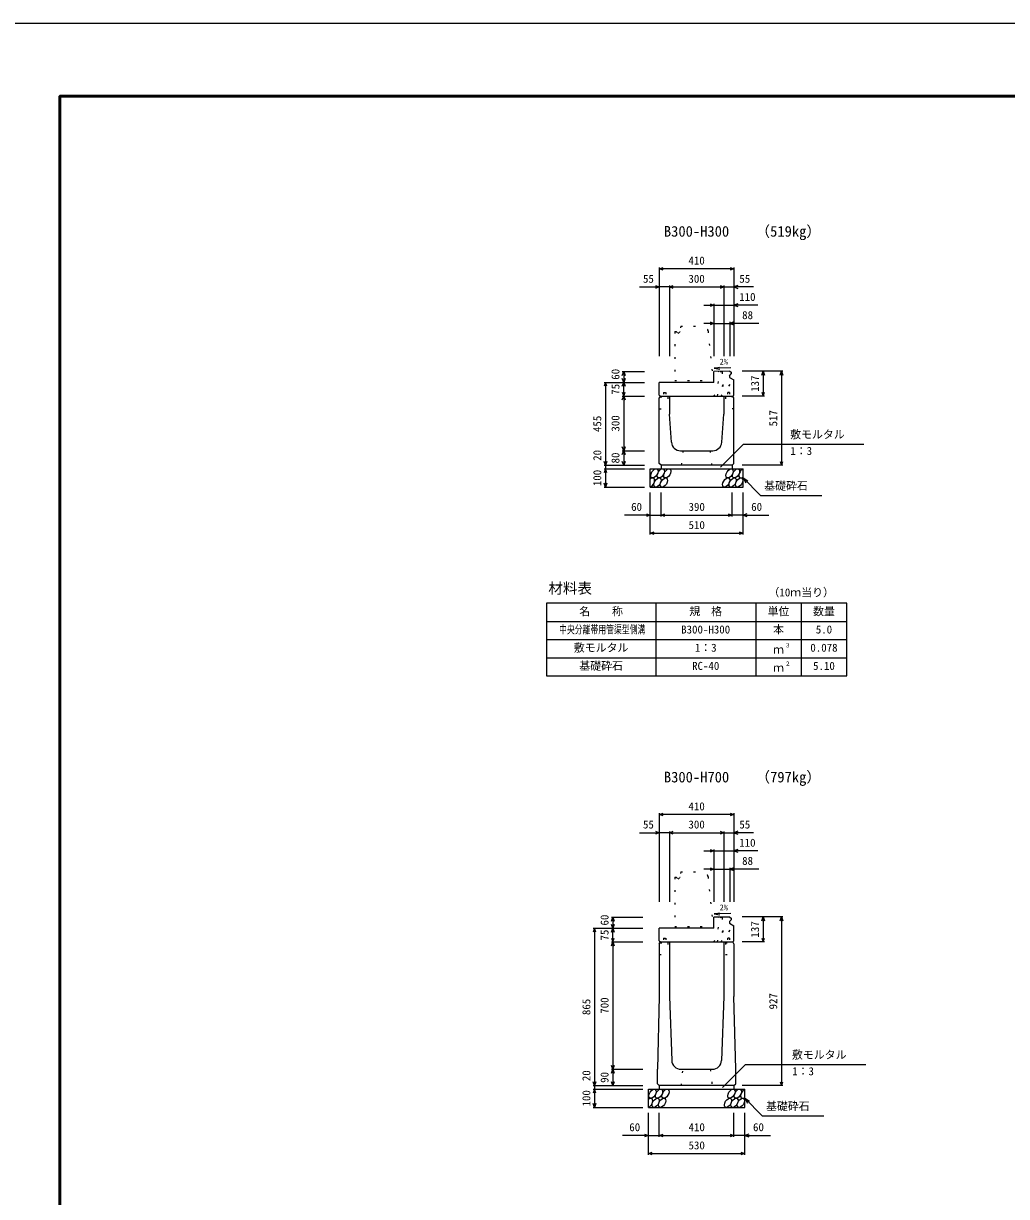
# Model space of a CAD drawing. Units: millimetres, scale not verified. Extents: x -12600 to 12600, y -5940 to 5940.
# Drawn here: x -4000 to 1403, y -508 to 5940 of the extents above; entities that cross this region are included whole.
import ezdxf
from ezdxf.enums import TextEntityAlignment as Align

# ---------------------------------------------------------------- set-up
doc = ezdxf.new("R2010")
doc.units = ezdxf.units.MM
doc.header["$LTSCALE"] = 40
doc.linetypes.add('DOTTED', pattern=[1.75, 0.25, -1.5])
for name, color, linetype, lineweight in [('0-0_DIM', 7, 'Continuous', 25), ('0-1_Defpoints', 5, 'Continuous', 25), ('0-2_HATCH', 6, 'Continuous', 25), ('0-3_HYO', 3, 'Continuous', 25), ('0-4_HYO2', 4, 'Continuous', 25), ('0-5_OUTLINE', 3, 'Continuous', 25), ('0-6_OUTLINE2', 4, 'DOTTED', 25), ('0-7_TXT', 7, 'Continuous', 25), ('0-8_WAKU', 3, 'Continuous', 25)]:
    doc.layers.add(name, color=color, linetype=linetype, lineweight=lineweight)
doc.styles.add('ＭＳ ゴシック', font='')
doc.styles.get('ＭＳ ゴシック').set_extended_font_data('MS Gothic')

msp = doc.modelspace()

# ---------------------------------------------------------------- linework, layer by layer
at = {"layer": '0-0_DIM'}
for p, q in [((-505, 4598.96), (-505, 4111.46)), ((-95, 4591.46), (-505, 4591.46)), ((-95, 4598.96), (-95, 4111.46)), ((-613.38, 4491.46), (-505, 4491.46)), ((-450, 4491.46), (-505, 4491.46)), ((-450, 4498.96), (-450, 4111.46)), ((-450, 4491.46), (-150, 4491.46)), ((-150, 4498.96), (-150, 4111.46)), ((-150, 4491.46), (-95, 4491.46)), ((13.38, 4491.46), (-95, 4491.46)), ((-260, 4391.46), (-205, 4391.46)), ((-205, 4398.96), (-205, 4111.46)), ((-205, 4391.46), (-95, 4391.46)), ((36.52, 4391.46), (-95, 4391.46)), ((-205, 4291.46), (-260, 4291.46)), ((-205, 4291.46), (-117, 4291.46)), ((-117, 4298.96), (-117, 4111.46)), ((41.78, 4291.46), (-117, 4291.46)), ((-708.5, 4026.46), (-586, 4026.46)), ((-701, 4026.46), (-701, 3966.46)), ((173.5, 4028.46), (-49, 4028.46)), ((66, 4028.46), (66, 3891.46)), ((166, 4028.46), (166, 3511.46)), ((-808.5, 3966.46), (-586, 3966.46)), ((-801, 3966.46), (-801, 3511.46)), ((-701, 3891.46), (-701, 3966.46)), ((-708.5, 3891.46), (-586, 3891.46)), ((-701, 3891.46), (-701, 3591.46)), ((73.5, 3891.46), (-49, 3891.46)), ((-167.89, 3500.65), (-41.66, 3626.89)), ((-41.66, 3626.89), (619.81, 3626.89)), ((-708.5, 3591.46), (-586, 3591.46)), ((-701, 3591.46), (-701, 3511.46)), ((-808.5, 3511.46), (-586, 3511.46)), ((-808.5, 3491.46), (-586, 3491.46)), ((-801, 3511.46), (-801, 3491.46)), ((-801, 3491.46), (-801, 3391.46)), ((173.5, 3511.46), (-49, 3511.46)), ((-45, 3441.46), (50.76, 3345.71)), ((-45, 3441.46), (-19.02, 3426.46)), ((-45, 3441.46), (-30, 3415.48)), ((-808.5, 3391.46), (-586, 3391.46)), ((-555, 3130.1), (-555, 3361.46)), ((-495, 3230.1), (-495, 3361.46)), ((-105, 3230.1), (-105, 3361.46)), ((-45, 3130.1), (-45, 3361.46)), ((50.76, 3345.71), (388.31, 3345.71)), ((-555, 3237.6), (-696.79, 3237.6)), ((-555, 3237.6), (-495, 3237.6)), ((-495, 3237.6), (-105, 3237.6)), ((-45, 3237.6), (-105, 3237.6)), ((-45, 3237.6), (96.79, 3237.6)), ((-555, 3137.6), (-45, 3137.6)), ((-505, 1598.96), (-505, 1111.46)), ((-95, 1591.46), (-505, 1591.46)), ((-95, 1598.96), (-95, 1111.46)), ((-613.38, 1491.46), (-505, 1491.46)), ((-450, 1491.46), (-505, 1491.46)), ((-450, 1498.96), (-450, 1111.46)), ((-450, 1491.46), (-150, 1491.46)), ((-150, 1498.96), (-150, 1111.46)), ((-150, 1491.46), (-95, 1491.46)), ((13.38, 1491.46), (-95, 1491.46)), ((-260, 1391.46), (-205, 1391.46)), ((-205, 1398.96), (-205, 1111.46)), ((-205, 1391.46), (-95, 1391.46)), ((36.52, 1391.46), (-95, 1391.46)), ((-205, 1291.46), (-260, 1291.46)), ((-205, 1291.46), (-117, 1291.46)), ((-117, 1298.96), (-117, 1111.46)), ((41.78, 1291.46), (-117, 1291.46)), ((-768.5, 1026.46), (-596, 1026.46)), ((-761, 1026.46), (-761, 966.46)), ((173.5, 1028.46), (-49, 1028.46)), ((66, 1028.46), (66, 891.46)), ((166, 1028.46), (166, 101.46)), ((-868.5, 966.46), (-596, 966.46)), ((-861, 966.46), (-861, 101.46)), ((-761, 891.46), (-761, 966.46)), ((-768.5, 891.46), (-596, 891.46)), ((-761, 891.46), (-761, 191.46)), ((73.5, 891.46), (-49, 891.46)), ((-157.89, 90.65), (-31.66, 216.89)), ((-31.66, 216.89), (629.81, 216.89)), ((-768.5, 191.46), (-596, 191.46)), ((-761, 191.46), (-761, 101.46)), ((-868.5, 101.46), (-596, 101.46)), ((-868.5, 81.46), (-596, 81.46)), ((-861, 101.46), (-861, 81.46)), ((-861, 81.46), (-861, -18.54)), ((173.5, 101.46), (-49, 101.46)), ((-35, 31.46), (60.76, -64.29)), ((-35, 31.46), (-9.02, 16.46)), ((-35, 31.46), (-20, 5.48)), ((-868.5, -18.54), (-596, -18.54)), ((-565, -279.9), (-565, -48.54)), ((-505, -179.9), (-505, -48.54)), ((-95, -179.9), (-95, -48.54)), ((-35, -279.9), (-35, -48.54)), ((60.76, -64.29), (398.31, -64.29)), ((-565, -172.4), (-706.79, -172.4)), ((-565, -172.4), (-505, -172.4)), ((-505, -172.4), (-95, -172.4)), ((-35, -172.4), (-95, -172.4)), ((-35, -172.4), (106.79, -172.4)), ((-565, -272.4), (-35, -272.4))]:
    msp.add_line(p, q, dxfattribs=at)
for points in [[(-483.86, 4583.77), (-505, 4591.46), (-483.86, 4599.16)], [(-116.14, 4599.16), (-95, 4591.46), (-116.14, 4583.77)], [(-526.14, 4499.16), (-505, 4491.46), (-526.14, 4483.77)], [(-428.86, 4483.77), (-450, 4491.46), (-428.86, 4499.16)], [(-171.14, 4499.16), (-150, 4491.46), (-171.14, 4483.77)], [(-73.86, 4499.16), (-95, 4491.46), (-73.86, 4483.77)], [(-226.14, 4399.16), (-205, 4391.46), (-226.14, 4383.77)], [(-73.86, 4399.16), (-95, 4391.46), (-73.86, 4383.77)], [(-226.14, 4299.16), (-205, 4291.46), (-226.14, 4283.77)], [(-95.86, 4299.16), (-117, 4291.46), (-95.86, 4283.77)], [(-708.7, 4005.32), (-701, 4026.46), (-693.3, 4005.32)], [(58.3, 4007.32), (66, 4028.46), (73.7, 4007.32)], [(158.3, 4007.32), (166, 4028.46), (173.7, 4007.32)], [(-793.3, 3945.32), (-801, 3966.46), (-808.7, 3945.32)], [(-693.3, 3987.61), (-701, 3966.46), (-708.7, 3987.61)], [(-708.7, 3945.32), (-701, 3966.46), (-693.3, 3945.32)], [(-708.7, 3912.61), (-701, 3891.46), (-693.3, 3912.61)], [(-708.7, 3870.32), (-701, 3891.46), (-693.3, 3870.32)], [(58.3, 3912.61), (66, 3891.46), (73.7, 3912.61)], [(-693.3, 3612.61), (-701, 3591.46), (-708.7, 3612.61)], [(-708.7, 3570.32), (-701, 3591.46), (-693.3, 3570.32)], [(-793.3, 3532.61), (-801, 3511.46), (-808.7, 3532.61)], [(-793.3, 3470.32), (-801, 3491.46), (-808.7, 3470.32)], [(-693.3, 3532.61), (-701, 3511.46), (-708.7, 3532.61)], [(158.3, 3532.61), (166, 3511.46), (173.7, 3532.61)], [(-793.3, 3412.61), (-801, 3391.46), (-808.7, 3412.61)], [(-576.14, 3245.29), (-555, 3237.6), (-576.14, 3229.9)], [(-473.86, 3229.9), (-495, 3237.6), (-473.86, 3245.29)], [(-126.14, 3245.29), (-105, 3237.6), (-126.14, 3229.9)], [(-23.86, 3245.29), (-45, 3237.6), (-23.86, 3229.9)], [(-533.86, 3129.9), (-555, 3137.6), (-533.86, 3145.29)], [(-66.14, 3145.29), (-45, 3137.6), (-66.14, 3129.9)], [(-483.86, 1583.77), (-505, 1591.46), (-483.86, 1599.16)], [(-116.14, 1599.16), (-95, 1591.46), (-116.14, 1583.77)], [(-526.14, 1499.16), (-505, 1491.46), (-526.14, 1483.77)], [(-428.86, 1483.77), (-450, 1491.46), (-428.86, 1499.16)], [(-171.14, 1499.16), (-150, 1491.46), (-171.14, 1483.77)], [(-73.86, 1499.16), (-95, 1491.46), (-73.86, 1483.77)], [(-226.14, 1399.16), (-205, 1391.46), (-226.14, 1383.77)], [(-73.86, 1399.16), (-95, 1391.46), (-73.86, 1383.77)], [(-226.14, 1299.16), (-205, 1291.46), (-226.14, 1283.77)], [(-95.86, 1299.16), (-117, 1291.46), (-95.86, 1283.77)], [(-768.7, 1005.32), (-761, 1026.46), (-753.3, 1005.32)], [(-753.3, 987.61), (-761, 966.46), (-768.7, 987.61)], [(58.3, 1007.32), (66, 1028.46), (73.7, 1007.32)], [(158.3, 1007.32), (166, 1028.46), (173.7, 1007.32)], [(-853.3, 945.32), (-861, 966.46), (-868.7, 945.32)], [(-768.7, 945.32), (-761, 966.46), (-753.3, 945.32)], [(-768.7, 912.61), (-761, 891.46), (-753.3, 912.61)], [(58.3, 912.61), (66, 891.46), (73.7, 912.61)], [(-768.7, 870.32), (-761, 891.46), (-753.3, 870.32)], [(-753.3, 212.61), (-761, 191.46), (-768.7, 212.61)], [(-768.7, 170.32), (-761, 191.46), (-753.3, 170.32)], [(-853.3, 122.61), (-861, 101.46), (-868.7, 122.61)], [(-853.3, 60.32), (-861, 81.46), (-868.7, 60.32)], [(-753.3, 122.61), (-761, 101.46), (-768.7, 122.61)], [(158.3, 122.61), (166, 101.46), (173.7, 122.61)], [(-853.3, 2.61), (-861, -18.54), (-868.7, 2.61)], [(-586.14, -164.71), (-565, -172.4), (-586.14, -180.1)], [(-483.86, -180.1), (-505, -172.4), (-483.86, -164.71)], [(-116.14, -164.71), (-95, -172.4), (-116.14, -180.1)], [(-13.86, -164.71), (-35, -172.4), (-13.86, -180.1)], [(-543.86, -280.1), (-565, -272.4), (-543.86, -264.71)], [(-56.14, -264.71), (-35, -272.4), (-56.14, -280.1)]]:
    msp.add_lwpolyline(points, dxfattribs=at)
at = {"layer": '0-1_Defpoints'}
msp.add_lwpolyline([(-4200, -5940), (12600, -5940), (12600, 5940), (-4200, 5940)], close=True, dxfattribs=at)
at = {"layer": '0-2_HATCH'}
for centre in [(-532.11, 3466.46), (-496.63, 3466.46), (-461.16, 3466.46), (-118.95, 3466.46), (-83.48, 3466.46), (-515.23, 3416.46), (-479.75, 3416.46), (-137.55, 3416.46), (-102.07, 3416.46), (-66.59, 3416.46), (-542.11, 56.46), (-506.63, 56.46), (-471.16, 56.46), (-108.95, 56.46), (-73.48, 56.46), (-525.23, 6.46), (-489.75, 6.46), (-127.55, 6.46), (-92.07, 6.46), (-56.59, 6.46)]:
    msp.add_ellipse(centre, major_axis=(14.54, 23.54), ratio=0.5792, dxfattribs=at)
for centre, start_param, end_param in [((-48, 3466.46), 0.6666252, 4.1103269), ((-550.7, 3416.46), 3.7419964, 7.318141), ((-38, 56.46), 0.6666252, 4.1103269), ((-560.7, 6.46), 3.7419964, 7.318141)]:
    msp.add_ellipse(centre, major_axis=(14.54, 23.54), ratio=0.5792, start_param=start_param, end_param=end_param, dxfattribs=at)
at = {"layer": '0-3_HYO'}
for p, q in [((-525, 2753.36), (-525, 2353.36)), ((25, 2753.36), (25, 2353.36)), ((275, 2753.36), (275, 2353.36)), ((-1125, 2653.36), (525, 2653.36))]:
    msp.add_line(p, q, dxfattribs=at)
msp.add_lwpolyline([(-1125, 2353.36), (525, 2353.36), (525, 2753.36), (-1125, 2753.36)], close=True, dxfattribs=at)
at = {"layer": '0-4_HYO2'}
for p, q in [((-1125, 2553.36), (525, 2553.36)), ((-1125, 2453.36), (525, 2453.36))]:
    msp.add_line(p, q, dxfattribs=at)
at = {"layer": '0-5_OUTLINE', "linetype": 'DOTTED'}
for p, q in [((-387, 4276.46), (-390, 4246.46)), ((-387, 4276.46), (-267.15, 4276.46)), ((-420, 4246.46), (-420, 3976.46)), ((-237.3, 4249.45), (-210, 3976.46)), ((-420, 3976.46), (-210, 3976.46)), ((-420, 1246.46), (-420, 976.46)), ((-387, 1276.46), (-390, 1246.46)), ((-387, 1276.46), (-267.15, 1276.46)), ((-237.3, 1249.45), (-210, 976.46)), ((-420, 976.46), (-210, 976.46))]:
    msp.add_line(p, q, dxfattribs=at)
at = {"layer": '0-5_OUTLINE'}
for p, q in [((-116.86, 4028.14), (-205, 4026.46)), ((-205, 3966.46), (-205, 4026.46)), ((-120, 4003.46), (-111, 4013.46)), ((-120, 4003.46), (-120, 3993.46)), ((-116.86, 4028.14), (-111, 4022.4)), ((-111, 4022.4), (-111, 4013.46)), ((-505, 3897.46), (-505, 3966.46)), ((-205, 3966.46), (-505, 3966.46)), ((-120, 3993.46), (-95, 3980.46)), ((-95, 3897.46), (-95, 3980.46)), ((-499, 3891.46), (-505, 3881.46)), ((-505, 3521.46), (-505, 3881.46)), ((-450, 3891.46), (-450, 3791.46)), ((-150, 3891.46), (-150, 3791.46)), ((-95, 3881.46), (-101, 3891.46)), ((-438.47, 3637.72), (-450, 3791.46)), ((-161.53, 3637.72), (-150, 3791.46)), ((-388.61, 3591.46), (-211.39, 3591.46)), ((-555, 3491.46), (-45, 3491.46)), ((-555, 3391.46), (-555, 3491.46)), ((-495, 3511.46), (-505, 3521.46)), ((-105, 3511.46), (-495, 3511.46)), ((-495, 3511.46), (-495, 3491.46)), ((-105, 3511.46), (-105, 3491.46)), ((-45, 3391.46), (-45, 3491.46)), ((-555, 3391.46), (-45, 3391.46)), ((-116.86, 1028.14), (-205, 1026.46)), ((-205, 966.46), (-205, 1026.46)), ((-120, 1003.46), (-111, 1013.46)), ((-120, 1003.46), (-120, 993.46)), ((-120, 993.46), (-95, 980.46)), ((-116.86, 1028.14), (-111, 1022.4)), ((-111, 1022.4), (-111, 1013.46)), ((-95, 897.46), (-95, 980.46)), ((-505, 897.46), (-505, 966.46)), ((-205, 966.46), (-505, 966.46)), ((-505, 897.46), (-499, 891.46)), ((-505, 881.46), (-499, 891.46)), ((-505, 881.46), (-505, 591.46)), ((-499, 891.46), (-101, 891.46)), ((-101, 891.46), (-95, 897.46)), ((-95, 881.46), (-101, 891.46)), ((-95, 881.46), (-95, 591.46)), ((-505, 591.46), (-515, 191.46)), ((-85, 191.46), (-95, 591.46)), ((-515, 111.46), (-515, 191.46)), ((-386.84, 191.46), (-213.16, 191.46)), ((-85, 111.46), (-85, 191.46)), ((-565, 81.46), (-35, 81.46)), ((-565, -18.54), (-565, 81.46)), ((-505, 101.46), (-515, 111.46)), ((-95, 101.46), (-505, 101.46)), ((-505, 101.46), (-505, 81.46)), ((-95, 101.46), (-85, 111.46)), ((-95, 101.46), (-95, 81.46)), ((-35, -18.54), (-35, 81.46)), ((-565, -18.54), (-35, -18.54))]:
    msp.add_line(p, q, dxfattribs=at)
at = {"layer": '0-5_OUTLINE', "linetype": 'DOTTED'}
for points in [[(-420, 4246.46), (-412, 4246.46), (-402, 4236.46), (-392, 4246.46), (-390, 4246.46)], [(-420, 1246.46), (-412, 1246.46), (-402, 1236.46), (-392, 1246.46), (-390, 1246.46)]]:
    msp.add_lwpolyline(points, dxfattribs=at)
at = {"layer": '0-5_OUTLINE'}
for points in [[(-505, 3897.46), (-499, 3891.46), (-101, 3891.46), (-95, 3897.46)], [(-105, 3511.46), (-95, 3521.46), (-95, 3881.46)], [(-450, 891.46), (-450, 591.46), (-436.8, 239.59)], [(-150, 891.46), (-150, 591.46), (-163.2, 239.59)]]:
    msp.add_lwpolyline(points, dxfattribs=at)
at = {"layer": '0-5_OUTLINE', "linetype": 'DOTTED'}
for centre in [(-267.15, 4246.46), (-267.15, 1246.46)]:
    msp.add_arc(centre, 30, 5.71059, 90, dxfattribs=at)
at = {"layer": '0-5_OUTLINE'}
for centre, start, end in [((-388.61, 3641.46), 184.28915, 270), ((-211.39, 3641.46), 270, 355.71085), ((-386.84, 241.46), 182.14759, 270), ((-213.16, 241.46), 270, 357.85241)]:
    msp.add_arc(centre, 50, start, end, dxfattribs=at)
at = {"layer": '0-6_OUTLINE2'}
for p, q in [((-184.4, 3891.46), (-177.89, 4024.37)), ((-177.89, 4024.37), (-180.68, 4026.93)), ((-159.72, 4024.59), (-177.89, 4024.37)), ((-159.72, 4024.56), (-157.12, 4027.38)), ((-159.72, 4024.56), (-153.2, 3891.46)), ((-206.39, 3891.46), (-117.22, 3992.02)), ((-164.85, 3891.46), (-96.21, 3981.09)), ((-501.7, 3886.96), (-458, 3886.96)), ((-481.5, 3911.96), (-469.5, 3911.96)), ((-481.5, 3911.96), (-481.5, 3886.96)), ((-469.5, 3911.96), (-469.5, 3886.96)), ((-458, 3886.96), (-458, 3821.46)), ((-98.3, 3886.96), (-142, 3886.96)), ((-142, 3886.96), (-142, 3821.46)), ((-118.5, 3911.96), (-130.5, 3911.96)), ((-130.5, 3911.96), (-130.5, 3886.96)), ((-118.5, 3911.96), (-118.5, 3886.96)), ((-505, 3821.46), (-458, 3821.46)), ((-95, 3821.46), (-142, 3821.46)), ((-375, 3591.46), (-385, 3511.46)), ((-215, 3511.46), (-225, 3591.46)), ((-206.39, 891.46), (-117.22, 992.02)), ((-184.4, 891.46), (-177.89, 1024.37)), ((-177.89, 1024.37), (-180.68, 1026.93)), ((-159.72, 1024.59), (-177.89, 1024.37)), ((-164.85, 891.46), (-96.21, 981.09)), ((-159.72, 1024.56), (-157.12, 1027.38)), ((-159.72, 1024.56), (-153.2, 891.46)), ((-481.5, 911.96), (-469.5, 911.96)), ((-481.5, 911.96), (-481.5, 886.96)), ((-469.5, 911.96), (-469.5, 886.96)), ((-118.5, 911.96), (-130.5, 911.96)), ((-130.5, 911.96), (-130.5, 886.96)), ((-118.5, 911.96), (-118.5, 886.96)), ((-501.7, 886.96), (-458, 886.96)), ((-458, 886.96), (-458, 821.46)), ((-142, 886.96), (-142, 821.46)), ((-142, 886.96), (-98.3, 886.96)), ((-505, 821.46), (-458, 821.46)), ((-142, 821.46), (-95, 821.46)), ((-385, 101.46), (-375, 191.46)), ((-225, 191.46), (-215, 101.46))]:
    msp.add_line(p, q, dxfattribs=at)
at = {"layer": '0-7_TXT'}
for p, q in [((-202.94, 4044.97), (-173.3, 4040.33)), ((-202.94, 1044.97), (-173.3, 1040.33))]:
    msp.add_line(p, q, dxfattribs=at)
for points in [[(-112.52, 4046.7), (-202.94, 4044.97), (-173.5, 4050.74)], [(-112.52, 1046.7), (-202.94, 1044.97), (-173.5, 1050.74)]]:
    msp.add_lwpolyline(points, dxfattribs=at)
at = {"layer": '0-8_WAKU', "lineweight": 50}
msp.add_lwpolyline([(-3800, -5540), (12200, -5540), (12200, 5540), (-3800, 5540)], close=True, dxfattribs=at)

# ---------------------------------------------------------------- texts
at = {"layer": '0-0_DIM', "style": 'ＭＳ ゴシック'}
for s, p in [('410', (-345, 4601.46)), ('55', (-594.84, 4501.46)), ('300', (-345, 4501.46)), ('55', (-65.16, 4501.46)), ('110', (-65.98, 4401.46)), ('88', (-49.81, 4301.46)), ('敷モルタル', (213.94, 3645.62)), ('1：3', (214.94, 3554.93)), ('基礎砕石', (71.32, 3362.88)), ('60', (-660, 3247.6)), ('390', (-344.47, 3247.6)), ('60', (0, 3247.6)), ('510', (-344.47, 3147.6)), ('410', (-345, 1601.46)), ('55', (-594.84, 1501.46)), ('300', (-345, 1501.46)), ('55', (-65.16, 1501.46)), ('110', (-65.98, 1401.46)), ('88', (-49.81, 1301.46)), ('敷モルタル', (223.94, 235.62)), ('1：3', (224.94, 144.93)), ('基礎砕石', (81.32, -47.12)), ('60', (-670, -162.4)), ('410', (-344.47, -162.4)), ('60', (10, -162.4)), ('530', (-344.47, -262.4))]:
    msp.add_text(s, height=43.99, dxfattribs=at).set_placement(p, align=Align.BOTTOM_LEFT)
for s, p in [('60', (-711, 3981.46)), ('137', (56, 3914.96)), ('75', (-711, 3898.96)), ('517', (156, 3724.96)), ('455', (-811, 3693.96)), ('300', (-711, 3696.46)), ('20', (-811, 3535.78)), ('80', (-711, 3521.46)), ('100', (-811, 3396.46)), ('60', (-771, 981.46)), ('137', (56, 914.96)), ('75', (-771, 898.96)), ('700', (-771, 496.46)), ('927', (156, 519.96)), ('865', (-871, 488.96)), ('20', (-871, 125.78)), ('90', (-771, 116.46)), ('100', (-871, -13.54))]:
    msp.add_text(s, height=43.99, rotation=90, dxfattribs=at).set_placement(p, align=Align.BOTTOM_LEFT)
at = {"layer": '0-7_TXT', "style": 'ＭＳ ゴシック'}
for s, height, p in [('（519kg）', 58.65, (23.7, 4750.44)), ('B300-H300', 58.65, (-480, 4750.44)), ('2%', 32.99, (-173.37, 4054.31)), ('材料表', 58.65, (-1115, 2788.36)), ('（10ｍ当り）', 43.99, (95, 2777.36)), ('名\u3000\u3000称', 43.99, (-945, 2673.36)), ('規\u3000格', 43.99, (-340, 2673.36)), ('単位', 43.99, (90, 2673.36)), ('数量', 43.99, (340, 2673.36)), ('B300-H300', 43.99, (-385, 2573.36)), ('本', 43.99, (120, 2573.36)), ('5.0', 43.99, (355, 2573.36)), ('敷モルタル', 43.99, (-975, 2473.36)), ('1：3', 43.99, (-310, 2473.36)), ('３', 21.99, (185.54, 2503.73)), ('0.078', 43.99, (325, 2473.36)), ('ｍ', 43.99, (120, 2463.36)), ('基礎砕石', 43.99, (-945, 2373.36)), ('RC-40', 43.99, (-325, 2373.36)), ('ｍ', 43.99, (120, 2363.36)), ('２', 21.99, (185.54, 2403.73)), ('5.10', 43.99, (340, 2373.36)), ('B300-H700', 58.65, (-480, 1750.44)), ('（797kg）', 58.65, (23.7, 1750.44)), ('2%', 32.99, (-173.37, 1054.31))]:
    msp.add_text(s, height=height, dxfattribs=at).set_placement(p, align=Align.BOTTOM_LEFT)
at = {"layer": '0-7_TXT', "style": 'ＭＳ ゴシック', "width": 0.7}
msp.add_text('中央分離帯用管渠型側溝', height=43.99, dxfattribs=at).set_placement((-1056, 2573.36), align=Align.BOTTOM_LEFT)

doc.saveas('drawing.dxf')
